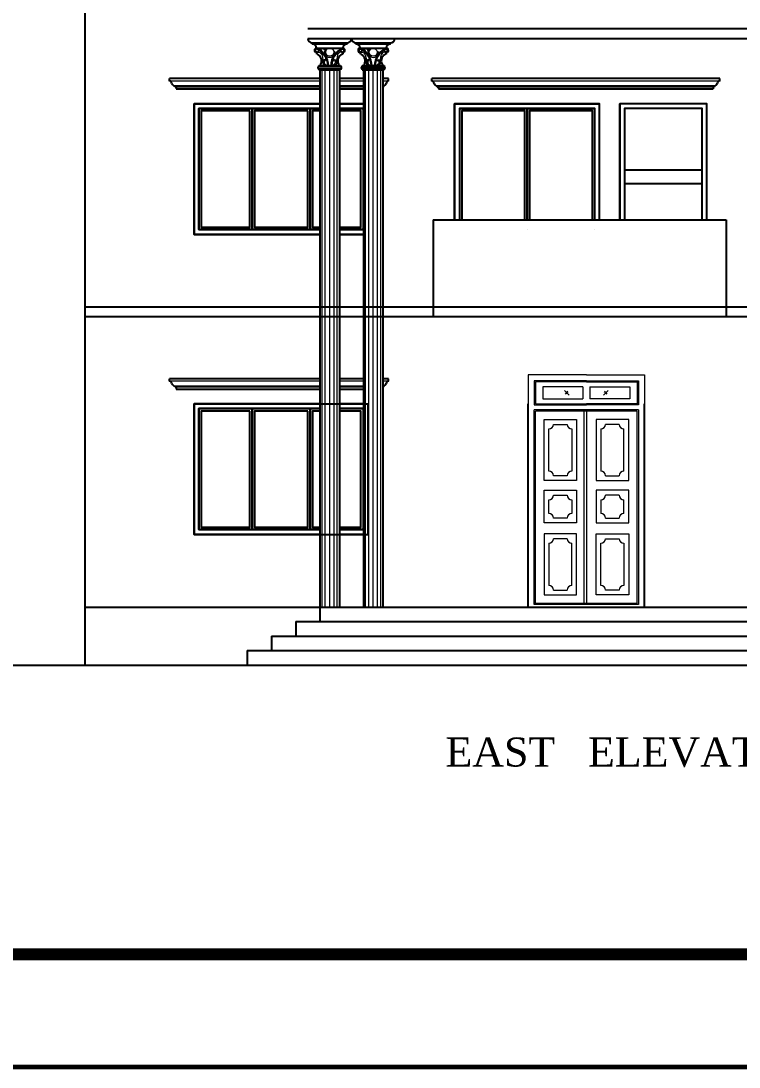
# Model space of a CAD drawing. Header units: inches. Extents: x 108286 to 1018414, y -1240248 to 57686.
# Drawn here: x 503513.5 to 503810.4, y -617441 to -617008.7 of the extents above; entities that cross this region are included whole.
import ezdxf

# ---------------------------------------------------------------- set-up
doc = ezdxf.new("R2010")
doc.units = ezdxf.units.IN
doc.header["$MEASUREMENT"] = 0
doc.linetypes.add('HIDDEN2', pattern=[0.1875, 0.125, -0.0625])
for name, color, linetype, lineweight in [('0.00', 1, 'Continuous', 0), ('0.09', 123, 'HIDDEN2', 9), ('0.20', 4, 'Continuous', 20), ('2dimension', 4, 'Continuous', 13), ('CORNICE', 150, 'Continuous', 20), ('DIMENSION', 142, 'Continuous', 13), ('ELEVATION', 31, 'Continuous', 25), ('HATCH', 255, 'Continuous', 18), ('plan elevation', 11, 'Continuous', 25), ('SHEETS', 7, 'Continuous', 60), ('TEXT', 231, 'Continuous', 20), ('win_in', 161, 'Continuous', 20)]:
    doc.layers.add(name, color=color, linetype=linetype, lineweight=lineweight)
doc.layers.add('exwall', color=1, linetype='Continuous')
doc.layers.add('Layer1', color=150, linetype='Continuous')
doc.styles.add('7 INCH str', font='times.ttf', dxfattribs={"height": 6})

# ---------------------------------------------------------------- blocks, each defined once
blk = doc.blocks.new('*U493')
at = {"layer": '0.00'}
for p, q in [((125254.77, 16030.89), (125238.27, 16030.89)), ((125238.27, 16030.89), (125238.27, 16025.89)), ((125254.77, 16030.89), (125254.77, 16025.89)), ((125257.77, 16030.89), (125274.27, 16030.89)), ((125257.77, 16030.89), (125257.77, 16025.89)), ((125274.27, 16030.89), (125274.27, 16025.89)), ((125238.27, 16025.89), (125254.77, 16025.89)), ((125274.27, 16025.89), (125257.77, 16025.89)), ((125240.77, 15996.05), (125240.77, 16013.48)), ((125242.68, 16015.39), (125248.35, 16015.39)), ((125250.27, 16013.48), (125250.27, 15996.05)), ((125262.27, 16013.48), (125262.27, 15996.05)), ((125269.85, 16015.39), (125264.18, 16015.39)), ((125271.77, 15996.05), (125271.77, 16013.48)), ((125248.35, 15994.14), (125242.68, 15994.14)), ((125264.18, 15994.14), (125269.85, 15994.14)), ((125240.77, 15978.55), (125240.77, 15984.23)), ((125242.68, 15986.14), (125248.35, 15986.14)), ((125250.27, 15984.23), (125250.27, 15978.55)), ((125262.27, 15984.23), (125262.27, 15978.55)), ((125269.85, 15986.14), (125264.18, 15986.14)), ((125271.77, 15978.55), (125271.77, 15984.23)), ((125248.35, 15976.64), (125242.68, 15976.64)), ((125264.18, 15976.64), (125269.85, 15976.64)), ((125240.77, 15966.23), (125240.77, 15948.8)), ((125248.35, 15968.14), (125242.68, 15968.14)), ((125250.27, 15948.8), (125250.27, 15966.23)), ((125262.27, 15948.8), (125262.27, 15966.23)), ((125264.18, 15968.14), (125269.85, 15968.14)), ((125271.77, 15966.23), (125271.77, 15948.8)), ((125242.68, 15946.89), (125248.35, 15946.89)), ((125269.85, 15946.89), (125264.18, 15946.89))]:
    blk.add_line(p, q, dxfattribs=at)
for centre, start, end in [((125240.77, 16015.39), 270, 0), ((125250.27, 16015.39), 180, 270), ((125262.27, 16015.39), 270, 0), ((125271.77, 16015.39), 180, 270), ((125240.77, 15994.14), 0, 90), ((125250.27, 15994.14), 90, 180), ((125262.27, 15994.14), 0, 90), ((125271.77, 15994.14), 90, 180), ((125240.77, 15986.14), 270, 0), ((125250.27, 15986.14), 180, 270), ((125262.27, 15986.14), 270, 0), ((125271.77, 15986.14), 180, 270), ((125240.77, 15976.64), 0, 90), ((125250.27, 15976.64), 90, 180), ((125262.27, 15976.64), 0, 90), ((125271.77, 15976.64), 90, 180), ((125240.77, 15968.14), 270, 0), ((125250.27, 15968.14), 180, 270), ((125262.27, 15968.14), 270, 0), ((125271.77, 15968.14), 180, 270), ((125240.77, 15946.89), 0, 90), ((125250.27, 15946.89), 90, 180), ((125262.27, 15946.89), 0, 90), ((125271.77, 15946.89), 90, 180)]:
    blk.add_arc(centre, 1.91, start, end, dxfattribs=at)
at = {"layer": '0.09', "ltscale": 0.4}
blk.add_line((125256.27, 16020.89), (125256.27, 16021.39), dxfattribs=at)
blk.add_line((125256.27, 16020.89), (125256.27, 16021.39), dxfattribs=at)
at = {"layer": '0.20', "ltscale": 5}
blk.add_line((125232.27, 16035.89), (125232.27, 15957.83), dxfattribs=at)
at = {"layer": 'DIMENSION'}
for p, q in [((125256.27, 16032.89), (125235.27, 16032.89)), ((125235.27, 16032.89), (125235.27, 16023.89)), ((125256.27, 16032.89), (125277.27, 16032.89)), ((125277.27, 16032.89), (125277.27, 16023.89)), ((125249.21, 16027.51), (125247.3, 16029.42)), ((125248.12, 16027.92), (125247.63, 16028.4)), ((125248.8, 16028.61), (125248.32, 16029.09)), ((125263.32, 16027.51), (125265.23, 16029.42)), ((125263.73, 16028.61), (125264.21, 16029.09)), ((125264.42, 16027.92), (125264.9, 16028.4)), ((125235.27, 16023.89), (125256.27, 16023.89)), ((125277.27, 16020.89), (125235.27, 16020.89)), ((125235.27, 15941.39), (125235.27, 16020.89)), ((125255.27, 16021.39), (125255.27, 15941.39)), ((125277.27, 16023.89), (125256.27, 16023.89)), ((125256.27, 16020.89), (125256.27, 15941.39)), ((125277.27, 15941.39), (125277.27, 16020.89)), ((125238.77, 15992.14), (125238.77, 16017.39)), ((125238.77, 16017.39), (125252.27, 16017.39)), ((125252.27, 16017.39), (125252.27, 15992.14)), ((125273.77, 16017.39), (125260.27, 16017.39)), ((125260.27, 16017.39), (125260.27, 15992.14)), ((125273.77, 15992.14), (125273.77, 16017.39)), ((125252.27, 15992.14), (125238.77, 15992.14)), ((125260.27, 15992.14), (125273.77, 15992.14)), ((125238.77, 15974.64), (125238.77, 15988.14)), ((125238.77, 15988.14), (125252.27, 15988.14)), ((125252.27, 15988.14), (125252.27, 15974.64)), ((125260.27, 15988.14), (125260.27, 15974.64)), ((125273.77, 15988.14), (125260.27, 15988.14)), ((125273.77, 15974.64), (125273.77, 15988.14)), ((125252.27, 15974.64), (125238.77, 15974.64)), ((125260.27, 15974.64), (125273.77, 15974.64)), ((125238.77, 15970.14), (125238.77, 15944.89)), ((125252.27, 15970.14), (125238.77, 15970.14)), ((125252.27, 15944.89), (125252.27, 15970.14)), ((125260.27, 15944.89), (125260.27, 15970.14)), ((125260.27, 15970.14), (125273.77, 15970.14)), ((125273.77, 15970.14), (125273.77, 15944.89)), ((125238.77, 15944.89), (125252.27, 15944.89)), ((125273.77, 15944.89), (125260.27, 15944.89)), ((125277.27, 15941.39), (125235.27, 15941.39))]:
    blk.add_line(p, q, dxfattribs=at)
at = {"layer": 'win_in', "color": 7, "ltscale": 5}
for p, q in [((125256.27, 16035.89), (125232.27, 16035.89)), ((125232.27, 16035.89), (125232.27, 15939.89)), ((125256.27, 16035.89), (125280.27, 16035.89)), ((125280.27, 16035.89), (125280.27, 15939.89)), ((125256.27, 16033.39), (125234.77, 16033.39)), ((125234.77, 16033.39), (125234.77, 16023.39)), ((125256.27, 16033.39), (125277.77, 16033.39)), ((125277.77, 16033.39), (125277.77, 16023.39)), ((125234.77, 16023.39), (125256.27, 16023.39)), ((125277.77, 16021.39), (125234.77, 16021.39)), ((125234.77, 15940.89), (125234.77, 16021.39)), ((125277.77, 16023.39), (125256.27, 16023.39)), ((125277.77, 16021.39), (125277.77, 15940.89)), ((125277.77, 15940.89), (125234.77, 15940.89))]:
    blk.add_line(p, q, dxfattribs=at)

msp = doc.modelspace()

# ---------------------------------------------------------------- linework, layer by layer
at = {"layer": 'CORNICE'}
for p, q in [((503637.08, -617033.54), (503574.93, -617033.54)), ((503655.06, -617033.54), (503645.18, -617033.54)), ((503665.44, -617033.54), (503663.16, -617033.54)), ((503802.35, -617033.54), (503683.34, -617033.54)), ((503637.08, -617035.57), (503577.19, -617035.57)), ((503637.08, -617036.06), (503577.69, -617036.06)), ((503655.06, -617035.57), (503645.18, -617035.57)), ((503655.06, -617036.06), (503645.18, -617036.06)), ((503663.18, -617035.57), (503663.16, -617035.57)), ((503800.09, -617035.57), (503685.6, -617035.57)), ((503800.09, -617036.06), (503686.1, -617036.06)), ((503637.08, -617157.54), (503574.93, -617157.54)), ((503655.06, -617157.54), (503645.18, -617157.54)), ((503665.44, -617157.54), (503663.16, -617157.54)), ((503637.08, -617159.57), (503577.19, -617159.57)), ((503637.08, -617160.06), (503577.69, -617160.06)), ((503655.06, -617159.57), (503645.18, -617159.57)), ((503655.06, -617160.06), (503645.18, -617160.06)), ((503663.18, -617159.57), (503663.16, -617159.57))]:
    msp.add_line(p, q, dxfattribs=at)
at = {"layer": 'ELEVATION', "linetype": 'Continuous'}
for p, q in [((503574.93, -617033.54), (503574.93, -617032.54)), ((503574.93, -617033.54), (503574.93, -617032.54)), ((503637.08, -617032.54), (503574.93, -617032.54)), ((503655.06, -617032.54), (503645.18, -617032.54)), ((503665.44, -617032.54), (503663.16, -617032.54)), ((503665.44, -617033.54), (503665.44, -617032.54)), ((503665.44, -617033.54), (503665.44, -617032.54)), ((503802.35, -617032.54), (503683.34, -617032.54)), ((503683.34, -617033.54), (503683.34, -617032.54)), ((503683.34, -617033.54), (503683.34, -617032.54)), ((503802.35, -617033.54), (503802.35, -617032.54)), ((503802.35, -617033.54), (503802.35, -617032.54)), ((503577.19, -617035.57), (503577.19, -617036.06)), ((503577.69, -617036.06), (503577.19, -617036.06)), ((503577.69, -617036.06), (503577.69, -617036.81)), ((503577.69, -617036.81), (503637.08, -617036.81)), ((503645.18, -617036.81), (503655.06, -617036.81)), ((503663.16, -617036.06), (503663.18, -617036.06)), ((503663.18, -617035.57), (503663.18, -617036.06)), ((503685.6, -617035.57), (503685.6, -617036.06)), ((503686.1, -617036.06), (503685.6, -617036.06)), ((503686.1, -617036.06), (503686.1, -617036.81)), ((503686.1, -617036.81), (503799.59, -617036.81)), ((503798.85, -617036.81), (503799.59, -617036.81)), ((503799.59, -617036.06), (503800.09, -617036.06)), ((503799.59, -617036.06), (503799.59, -617036.81)), ((503800.09, -617035.57), (503800.09, -617036.06)), ((503637.08, -617156.54), (503574.93, -617156.54)), ((503574.93, -617157.54), (503574.93, -617156.54)), ((503574.93, -617157.54), (503574.93, -617156.54)), ((503655.06, -617156.54), (503645.18, -617156.54)), ((503665.44, -617156.54), (503663.16, -617156.54)), ((503665.44, -617157.54), (503665.44, -617156.54)), ((503665.44, -617157.54), (503665.44, -617156.54)), ((503577.19, -617159.57), (503577.19, -617160.06)), ((503577.69, -617160.06), (503577.19, -617160.06)), ((503577.69, -617160.06), (503577.69, -617160.81)), ((503577.69, -617160.81), (503637.08, -617160.81)), ((503645.18, -617160.81), (503655.06, -617160.81)), ((503663.16, -617160.06), (503663.18, -617160.06)), ((503663.18, -617159.57), (503663.18, -617160.06))]:
    msp.add_line(p, q, dxfattribs=at)
for centre, start, end in [((503574.67, -617034.8), 11.637, 78.363), ((503665.7, -617034.8), 101.637, 168.363), ((503683.08, -617034.8), 11.637, 78.363), ((503802.61, -617034.8), 101.637, 168.363), ((503577.19, -617034.28), 191.637, 270), ((503663.18, -617034.28), 270, 348.363), ((503685.6, -617034.28), 191.637, 270), ((503800.09, -617034.28), 270, 348.363), ((503574.67, -617158.8), 11.637, 78.363), ((503577.19, -617158.28), 191.637, 270), ((503663.18, -617158.28), 270, 348.363), ((503665.7, -617158.8), 101.637, 168.363)]:
    msp.add_arc(centre, 1.29, start, end, dxfattribs=at)
at = {"layer": 'exwall', "color": 7, "ltscale": 15}
for p, q in [((503540.07, -617274.91), (503540.07, -616758.91)), ((503632.15, -617011.91), (503860.07, -617011.91)), ((503632.15, -617015.91), (503860.07, -617015.91)), ((503683.88, -617090.91), (503805.03, -617090.91)), ((503683.88, -617090.91), (503683.88, -617130.91)), ((503805.03, -617090.91), (503805.03, -617130.91)), ((503540.07, -617126.91), (504025.85, -617126.91)), ((503540.07, -617130.91), (504025.85, -617130.91)), ((503540.07, -617250.91), (504026.9, -617250.91)), ((503637.08, -617250.91), (503637.08, -617256.91)), ((503627.08, -617256.91), (503865.11, -617256.91)), ((503627.08, -617256.91), (503627.08, -617262.91)), ((503617.08, -617262.91), (503875.11, -617262.91)), ((503617.08, -617262.91), (503617.08, -617268.91)), ((503607.08, -617268.91), (503885.11, -617268.91)), ((503607.08, -617268.91), (503607.08, -617274.91)), ((503488.18, -617274.91), (504084.85, -617274.91))]:
    msp.add_line(p, q, dxfattribs=at)
at = {"layer": 'exwall', "color": 27, "ltscale": 15}
for p, q in [((503585.07, -617042.91), (503637.08, -617042.91)), ((503585.07, -617096.91), (503585.07, -617042.91)), ((503692.73, -617042.91), (503752.73, -617042.91)), ((503692.73, -617090.91), (503692.73, -617042.91)), ((503752.73, -617090.91), (503752.73, -617042.91)), ((503585.07, -617166.91), (503657.07, -617166.91)), ((503585.07, -617220.91), (503585.07, -617166.91)), ((503585.07, -617166.91), (503637.08, -617166.91)), ((503585.07, -617220.91), (503585.07, -617166.91)), ((503657.07, -617220.91), (503657.07, -617166.91)), ((503723.22, -617250.91), (503723.22, -617166.91)), ((503771.22, -617250.91), (503771.22, -617166.91)), ((503585.07, -617220.91), (503657.07, -617220.91))]:
    msp.add_line(p, q, dxfattribs=at)
at = {"layer": 'HATCH'}
for p, q in [((503637.98, -617250.91), (503637.98, -617028.96)), ((503639.33, -617250.91), (503639.33, -617028.96)), ((503641.13, -617250.91), (503641.13, -617028.96)), ((503642.93, -617250.91), (503642.93, -617028.96)), ((503644.28, -617250.91), (503644.28, -617028.96)), ((503655.96, -617250.91), (503655.96, -617028.99)), ((503657.31, -617250.91), (503657.31, -617028.99)), ((503659.11, -617250.91), (503659.11, -617028.99)), ((503660.91, -617250.91), (503660.91, -617028.99)), ((503662.26, -617250.91), (503662.26, -617028.99))]:
    msp.add_line(p, q, dxfattribs=at)
for points in [[(503636.14, -617021.65), (503637.11, -617021.73), (503637.59, -617022.25), (503637.87, -617022.63), (503638.11, -617023.68), (503638.3, -617024.78), (503638.21, -617025.54), (503638.26, -617026.2), (503638.49, -617026.73), (503638.64, -617027.11), (503638.69, -617027.16)], [(503636.14, -617021.65), (503637.11, -617021.73), (503637.59, -617022.25), (503637.87, -617022.63), (503638.11, -617023.68), (503638.3, -617024.78), (503638.21, -617025.54), (503638.26, -617026.2), (503638.49, -617026.73), (503638.64, -617027.11), (503638.69, -617027.16)], [(503639.69, -617024.78), (503639.21, -617024.59), (503638.78, -617024.78), (503638.4, -617025.25), (503638.4, -617025.87), (503638.45, -617026.2), (503638.64, -617026.49), (503638.92, -617026.92), (503639.11, -617027.06), (503639.16, -617027.06), (503639.19, -617027.16)], [(503639.69, -617024.78), (503639.21, -617024.59), (503638.78, -617024.78), (503638.4, -617025.25), (503638.4, -617025.87), (503638.45, -617026.2), (503638.64, -617026.49), (503638.92, -617026.92), (503639.11, -617027.06), (503639.16, -617027.06), (503639.19, -617027.16)], [(503639.52, -617025.19), (503639.22, -617025.07), (503639.06, -617025.14), (503638.85, -617025.41), (503638.85, -617025.84), (503638.88, -617026.04), (503639.01, -617026.24), (503639.25, -617026.6), (503639.57, -617026.84), (503639.62, -617027.03)], [(503639.52, -617025.19), (503639.22, -617025.07), (503639.06, -617025.14), (503638.85, -617025.41), (503638.85, -617025.84), (503638.88, -617026.04), (503639.01, -617026.24), (503639.25, -617026.6), (503639.57, -617026.84), (503639.62, -617027.03)], [(503642.59, -617024.78), (503643.06, -617024.59), (503643.49, -617024.78), (503643.87, -617025.25), (503643.87, -617025.87), (503643.82, -617026.2), (503643.63, -617026.49), (503643.35, -617026.92), (503643.16, -617027.06), (503643.11, -617027.06), (503643.08, -617027.16)], [(503642.59, -617024.78), (503643.06, -617024.59), (503643.49, -617024.78), (503643.87, -617025.25), (503643.87, -617025.87), (503643.82, -617026.2), (503643.63, -617026.49), (503643.35, -617026.92), (503643.16, -617027.06), (503643.11, -617027.06), (503643.08, -617027.16)], [(503642.75, -617025.19), (503643.05, -617025.07), (503643.21, -617025.14), (503643.42, -617025.41), (503643.42, -617025.84), (503643.39, -617026.04), (503643.26, -617026.24), (503643.02, -617026.6), (503642.71, -617026.84), (503642.65, -617027.03)], [(503642.75, -617025.19), (503643.05, -617025.07), (503643.21, -617025.14), (503643.42, -617025.41), (503643.42, -617025.84), (503643.39, -617026.04), (503643.26, -617026.24), (503643.02, -617026.6), (503642.71, -617026.84), (503642.65, -617027.03)], [(503646.13, -617021.65), (503645.16, -617021.73), (503644.68, -617022.25), (503644.4, -617022.63), (503644.16, -617023.68), (503643.97, -617024.78), (503644.06, -617025.54), (503644.02, -617026.2), (503643.78, -617026.73), (503643.63, -617027.11), (503643.58, -617027.16)], [(503646.13, -617021.65), (503645.16, -617021.73), (503644.68, -617022.25), (503644.4, -617022.63), (503644.16, -617023.68), (503643.97, -617024.78), (503644.06, -617025.54), (503644.01, -617026.2), (503643.78, -617026.73), (503643.63, -617027.11), (503643.58, -617027.16)], [(503654.12, -617021.69), (503655.1, -617021.77), (503655.57, -617022.29), (503655.86, -617022.67), (503656.1, -617023.72), (503656.29, -617024.81), (503656.19, -617025.58), (503656.24, -617026.24), (503656.48, -617026.76), (503656.62, -617027.15), (503656.67, -617027.2)], [(503654.12, -617021.69), (503655.1, -617021.77), (503655.57, -617022.29), (503655.86, -617022.67), (503656.1, -617023.72), (503656.29, -617024.81), (503656.19, -617025.58), (503656.24, -617026.24), (503656.48, -617026.76), (503656.62, -617027.15), (503656.67, -617027.2)], [(503657.67, -617024.81), (503657.19, -617024.62), (503656.76, -617024.81), (503656.38, -617025.29), (503656.38, -617025.91), (503656.43, -617026.24), (503656.62, -617026.53), (503656.91, -617026.96), (503657.1, -617027.1), (503657.15, -617027.1), (503657.17, -617027.2)], [(503657.67, -617024.81), (503657.19, -617024.62), (503656.76, -617024.81), (503656.38, -617025.29), (503656.38, -617025.91), (503656.43, -617026.24), (503656.62, -617026.53), (503656.91, -617026.96), (503657.1, -617027.1), (503657.15, -617027.1), (503657.17, -617027.2)], [(503657.5, -617025.23), (503657.2, -617025.11), (503657.05, -617025.18), (503656.83, -617025.45), (503656.83, -617025.88), (503656.86, -617026.08), (503657, -617026.28), (503657.24, -617026.64), (503657.55, -617026.87), (503657.61, -617027.07)], [(503657.5, -617025.23), (503657.2, -617025.11), (503657.05, -617025.18), (503656.83, -617025.45), (503656.83, -617025.88), (503656.86, -617026.08), (503657, -617026.28), (503657.24, -617026.64), (503657.55, -617026.87), (503657.61, -617027.07)], [(503660.57, -617024.81), (503661.05, -617024.62), (503661.48, -617024.81), (503661.86, -617025.29), (503661.86, -617025.91), (503661.81, -617026.24), (503661.62, -617026.53), (503661.33, -617026.96), (503661.14, -617027.1), (503661.09, -617027.1), (503661.07, -617027.2)], [(503660.57, -617024.81), (503661.05, -617024.62), (503661.48, -617024.81), (503661.86, -617025.29), (503661.86, -617025.91), (503661.81, -617026.24), (503661.62, -617026.53), (503661.33, -617026.96), (503661.14, -617027.1), (503661.09, -617027.1), (503661.07, -617027.2)], [(503660.74, -617025.23), (503661.04, -617025.11), (503661.19, -617025.18), (503661.41, -617025.45), (503661.41, -617025.88), (503661.38, -617026.08), (503661.24, -617026.28), (503661, -617026.64), (503660.69, -617026.87), (503660.63, -617027.07)], [(503660.74, -617025.23), (503661.04, -617025.11), (503661.19, -617025.18), (503661.41, -617025.45), (503661.41, -617025.88), (503661.38, -617026.08), (503661.24, -617026.28), (503661, -617026.64), (503660.69, -617026.87), (503660.63, -617027.07)], [(503664.12, -617021.69), (503663.14, -617021.77), (503662.67, -617022.29), (503662.38, -617022.67), (503662.14, -617023.72), (503661.95, -617024.81), (503662.05, -617025.58), (503662, -617026.24), (503661.76, -617026.76), (503661.62, -617027.15), (503661.57, -617027.2)], [(503664.12, -617021.69), (503663.14, -617021.77), (503662.67, -617022.29), (503662.38, -617022.67), (503662.14, -617023.72), (503661.95, -617024.81), (503662.05, -617025.58), (503662, -617026.24), (503661.76, -617026.76), (503661.62, -617027.15), (503661.57, -617027.2)]]:
    msp.add_lwpolyline(points, dxfattribs=at)
for centre in [(503641.14, -617021.62), (503641.14, -617021.62), (503659.12, -617021.66), (503659.12, -617021.66)]:
    msp.add_circle(centre, 1.66, dxfattribs=at)
for centre, radius, start, end in [((503635.74, -617020.86), 0.45, 47.8029, 270), ((503635.74, -617020.86), 0.45, 47.8029, 270), ((503632.66, -617027.26), 8.03, 0.6961, 65.3014), ((503632.66, -617027.26), 8.03, 0.6961, 65.3014), ((503632.83, -617027.2), 7.41, 0.2648, 64.3157), ((503632.83, -617027.2), 7.41, 0.2648, 64.3157), ((503638.29, -617021.21), 1.24, 343.6181, 154.9968), ((503638.29, -617021.21), 1.24, 343.6181, 154.9968), ((503638.19, -617021.19), 0.887, 342.8526, 155.6253), ((503638.19, -617021.19), 0.887, 342.8526, 155.6253), ((503649.28, -617027.15), 7.7, 110.9184, 180.0646), ((503649.28, -617027.15), 7.7, 110.9184, 180.0646), ((503649.44, -617027.2), 7.41, 115.6843, 179.7352), ((503649.44, -617027.2), 7.41, 115.6843, 179.7352), ((503646.53, -617020.86), 0.9, 179.2724, 90), ((503646.53, -617020.86), 0.45, 270, 132.1971), ((503646.53, -617020.86), 0.45, 270, 132.1971), ((503653.72, -617020.9), 0.45, 47.8029, 270), ((503653.72, -617020.9), 0.45, 47.8029, 270), ((503650.64, -617027.29), 8.03, 0.6961, 65.3014), ((503650.64, -617027.29), 8.03, 0.6961, 65.3014), ((503650.81, -617027.24), 7.41, 0.2648, 64.3157), ((503650.81, -617027.24), 7.41, 0.2648, 64.3157), ((503656.27, -617021.25), 1.24, 343.6181, 154.9968), ((503656.27, -617021.25), 1.24, 343.6181, 154.9968), ((503656.17, -617021.23), 0.887, 342.8526, 155.6253), ((503656.17, -617021.23), 0.887, 342.8526, 155.6253), ((503667.27, -617027.19), 7.7, 110.9184, 180.0646), ((503667.27, -617027.19), 7.7, 110.9184, 180.0646), ((503667.43, -617027.24), 7.41, 115.6843, 179.7352), ((503667.43, -617027.24), 7.41, 115.6843, 179.7352), ((503664.52, -617020.9), 0.9, 179.2724, 90), ((503664.52, -617020.9), 0.45, 270, 132.1971), ((503664.52, -617020.9), 0.45, 270, 132.1971), ((503641.14, -617021.62), 2.11, 168.0367, 11.9633), ((503641.14, -617021.62), 2.11, 168.0367, 11.9633), ((503659.12, -617021.66), 2.11, 168.0367, 11.9633), ((503659.12, -617021.66), 2.11, 168.0367, 11.9633)]:
    msp.add_arc(centre, radius, start, end, dxfattribs=at)
at = {"layer": 'Layer1', "color": 167, "ltscale": 15}
for p, q in [((503637.08, -617042.91), (503585.07, -617042.91)), ((503585.07, -617042.91), (503585.07, -617096.91)), ((503645.18, -617042.91), (503655.06, -617042.91)), ((503655.06, -617042.91), (503645.18, -617042.91)), ((503752.73, -617042.91), (503692.73, -617042.91)), ((503692.73, -617090.91), (503692.73, -617042.91)), ((503694.73, -617044.91), (503750.73, -617044.91)), ((503722.73, -617044.91), (503722.73, -617090.91)), ((503752.73, -617090.91), (503752.73, -617042.91)), ((503797.05, -617042.91), (503761.05, -617042.91)), ((503761.05, -617090.91), (503761.05, -617042.91)), ((503797.05, -617090.91), (503797.05, -617042.91)), ((503763.05, -617070.24), (503795.05, -617070.24)), ((503763.05, -617075.96), (503795.05, -617075.96)), ((503585.07, -617096.91), (503637.08, -617096.91)), ((503637.08, -617096.91), (503585.07, -617096.91)), ((503645.18, -617096.91), (503655.06, -617096.91)), ((503655.06, -617096.91), (503645.18, -617096.91)), ((503637.08, -617166.91), (503585.07, -617166.91)), ((503585.07, -617166.91), (503585.07, -617220.91)), ((503645.18, -617166.91), (503655.06, -617166.91)), ((503655.06, -617166.91), (503645.18, -617166.91)), ((503585.07, -617220.91), (503637.08, -617220.91)), ((503637.08, -617220.91), (503585.07, -617220.91)), ((503645.18, -617220.91), (503655.06, -617220.91)), ((503655.06, -617220.91), (503645.18, -617220.91))]:
    msp.add_line(p, q, dxfattribs=at)
for points in [[(503637.08, -617096.91), (503585.07, -617096.91), (503585.07, -617042.91), (503637.08, -617042.91)], [(503637.08, -617094.91), (503587.07, -617094.91), (503587.07, -617044.91), (503637.08, -617044.91)], [(503637.08, -617044.91), (503633.07, -617044.91), (503633.07, -617094.91), (503637.08, -617094.91)], [(503637.08, -617045.91), (503634.07, -617045.91), (503634.07, -617093.91), (503637.08, -617093.91)], [(503645.18, -617042.91), (503655.06, -617042.91)], [(503645.18, -617044.91), (503655.07, -617044.91), (503655.07, -617094.91), (503645.18, -617094.91)], [(503645.18, -617094.91), (503655.07, -617094.91), (503655.07, -617044.91), (503645.18, -617044.91)], [(503645.18, -617093.91), (503654.07, -617093.91), (503654.07, -617045.91), (503645.18, -617045.91)], [(503752.73, -617090.91), (503752.73, -617042.91), (503692.73, -617042.91), (503692.73, -617090.91)], [(503750.73, -617090.91), (503750.73, -617044.91), (503694.73, -617044.91), (503694.73, -617090.91)], [(503722.73, -617090.91), (503722.73, -617044.91), (503694.73, -617044.91), (503694.73, -617090.91)], [(503721.73, -617090.91), (503721.73, -617045.91), (503695.73, -617045.91), (503695.73, -617090.91)], [(503750.73, -617090.91), (503750.73, -617044.91), (503722.73, -617044.91), (503722.73, -617090.91)], [(503749.73, -617090.91), (503749.73, -617045.91), (503723.73, -617045.91), (503723.73, -617090.91)], [(503797.05, -617090.91), (503797.05, -617042.91), (503761.05, -617042.91), (503761.05, -617090.91)], [(503795.05, -617090.91), (503795.05, -617044.91), (503763.05, -617044.91), (503763.05, -617090.91)], [(503655.06, -617096.91), (503645.18, -617096.91)], [(503637.08, -617220.91), (503585.07, -617220.91), (503585.07, -617166.91), (503637.08, -617166.91)], [(503645.18, -617166.91), (503655.06, -617166.91)], [(503637.08, -617218.91), (503587.07, -617218.91), (503587.07, -617168.91), (503637.08, -617168.91)], [(503637.08, -617168.91), (503633.07, -617168.91), (503633.07, -617218.91), (503637.08, -617218.91)], [(503637.08, -617169.91), (503634.07, -617169.91), (503634.07, -617217.91), (503637.08, -617217.91)], [(503645.18, -617168.91), (503655.07, -617168.91), (503655.07, -617218.91), (503645.18, -617218.91)], [(503645.18, -617218.91), (503655.07, -617218.91), (503655.07, -617168.91), (503645.18, -617168.91)], [(503645.18, -617217.91), (503654.07, -617217.91), (503654.07, -617169.91), (503645.18, -617169.91)], [(503655.06, -617220.91), (503645.18, -617220.91)]]:
    msp.add_lwpolyline(points, dxfattribs=at)
for points in [[(503609.07, -617044.91), (503587.07, -617044.91), (503587.07, -617094.91), (503609.07, -617094.91)], [(503608.07, -617045.91), (503588.07, -617045.91), (503588.07, -617093.91), (503608.07, -617093.91)], [(503633.07, -617044.91), (503609.07, -617044.91), (503609.07, -617094.91), (503633.07, -617094.91)], [(503632.07, -617045.91), (503610.07, -617045.91), (503610.07, -617093.91), (503632.07, -617093.91)], [(503722.73, -617094.91), (503722.73, -617094.91)], [(503750.73, -617094.91), (503750.73, -617094.91)], [(503609.07, -617168.91), (503587.07, -617168.91), (503587.07, -617218.91), (503609.07, -617218.91)], [(503608.07, -617169.91), (503588.07, -617169.91), (503588.07, -617217.91), (503608.07, -617217.91)], [(503633.07, -617168.91), (503609.07, -617168.91), (503609.07, -617218.91), (503633.07, -617218.91)], [(503632.07, -617169.91), (503610.07, -617169.91), (503610.07, -617217.91), (503632.07, -617217.91)]]:
    msp.add_lwpolyline(points, close=True, dxfattribs=at)
at = {"layer": 'plan elevation', "ltscale": 30}
for p, q in [((503633.94, -617017.71), (503648.33, -617017.71)), ((503633.94, -617017.71), (503648.33, -617017.71)), ((503633.94, -617018.16), (503648.33, -617018.16)), ((503633.94, -617018.16), (503648.33, -617018.16)), ((503633.95, -617018.16), (503633.95, -617017.71)), ((503633.95, -617018.16), (503633.95, -617017.71)), ((503635.74, -617019.96), (503644.93, -617019.96)), ((503635.74, -617019.96), (503646.53, -617019.96)), ((503636.83, -617018.16), (503646.53, -617018.16)), ((503636.83, -617018.16), (503646.53, -617018.16)), ((503648.33, -617018.16), (503648.33, -617017.71)), ((503648.33, -617018.16), (503648.33, -617017.71)), ((503651.92, -617017.75), (503666.32, -617017.75)), ((503651.92, -617017.75), (503666.32, -617017.75)), ((503651.92, -617018.2), (503666.32, -617018.2)), ((503651.92, -617018.2), (503666.32, -617018.2)), ((503651.93, -617018.2), (503651.93, -617017.75)), ((503651.93, -617018.2), (503651.93, -617017.75)), ((503653.72, -617020), (503662.91, -617020)), ((503653.72, -617020), (503664.52, -617020)), ((503654.81, -617018.2), (503664.52, -617018.2)), ((503654.81, -617018.2), (503664.52, -617018.2)), ((503666.32, -617018.2), (503666.32, -617017.75)), ((503666.32, -617018.2), (503666.32, -617017.75)), ((503635.74, -617021.76), (503635.74, -617022.43)), ((503635.74, -617021.76), (503635.74, -617022.43)), ((503646.53, -617021.76), (503646.53, -617022.43)), ((503646.53, -617021.76), (503646.53, -617022.43)), ((503653.72, -617021.8), (503653.72, -617022.46)), ((503653.72, -617021.8), (503653.72, -617022.46)), ((503664.52, -617021.8), (503664.52, -617022.46)), ((503664.52, -617021.8), (503664.52, -617022.46)), ((503636.64, -617027.16), (503636.64, -617027.61)), ((503636.64, -617027.16), (503645.63, -617027.16)), ((503636.64, -617027.16), (503636.64, -617027.61)), ((503636.64, -617027.16), (503645.63, -617027.16)), ((503636.64, -617027.61), (503645.63, -617027.61)), ((503636.64, -617027.61), (503645.63, -617027.61)), ((503636.64, -617028.51), (503636.64, -617028.96)), ((503636.64, -617028.51), (503645.63, -617028.51)), ((503636.64, -617028.51), (503636.64, -617028.96)), ((503636.64, -617028.51), (503645.63, -617028.51)), ((503636.64, -617028.96), (503645.63, -617028.96)), ((503636.64, -617028.96), (503645.63, -617028.96)), ((503637.08, -617028.96), (503637.08, -617057.58)), ((503637.08, -617028.96), (503637.08, -617250.91)), ((503645.18, -617028.96), (503645.18, -617057.58)), ((503645.18, -617028.96), (503645.18, -617250.91)), ((503645.63, -617027.16), (503645.63, -617027.61)), ((503645.63, -617027.16), (503645.63, -617027.61)), ((503645.63, -617028.51), (503645.63, -617028.96)), ((503645.63, -617028.51), (503645.63, -617028.96)), ((503654.62, -617027.2), (503654.62, -617027.65)), ((503654.62, -617027.2), (503663.62, -617027.2)), ((503654.62, -617027.2), (503654.62, -617027.65)), ((503654.62, -617027.2), (503663.62, -617027.2)), ((503654.62, -617027.65), (503663.62, -617027.65)), ((503654.62, -617027.65), (503663.62, -617027.65)), ((503654.62, -617028.54), (503654.62, -617028.99)), ((503654.62, -617028.54), (503663.62, -617028.54)), ((503654.62, -617028.54), (503654.62, -617028.99)), ((503654.62, -617028.54), (503663.62, -617028.54)), ((503654.62, -617028.99), (503663.62, -617028.99)), ((503654.62, -617028.99), (503663.62, -617028.99)), ((503655.06, -617028.99), (503655.06, -617057.62)), ((503655.06, -617028.99), (503655.06, -617250.91)), ((503663.16, -617028.99), (503663.16, -617057.62)), ((503663.16, -617028.99), (503663.16, -617250.91)), ((503663.62, -617027.2), (503663.62, -617027.65)), ((503663.62, -617027.2), (503663.62, -617027.65)), ((503663.62, -617028.54), (503663.62, -617028.99)), ((503663.62, -617028.54), (503663.62, -617028.99))]:
    msp.add_line(p, q, dxfattribs=at)
for centre, radius, start, end in [((503633.95, -617015.91), 1.8, 180, 270), ((503633.95, -617015.91), 1.8, 180, 270), ((503648.33, -617015.91), 1.8, 270, 0), ((503648.33, -617015.91), 1.8, 270, 0), ((503651.93, -617015.95), 1.8, 180, 270), ((503651.93, -617015.95), 1.8, 180, 270), ((503666.32, -617015.95), 1.8, 270, 0), ((503666.32, -617015.95), 1.8, 270, 0), ((503633.94, -617019.96), 1.8, 0, 90), ((503633.94, -617019.96), 1.8, 0, 90), ((503635.74, -617020.86), 0.9, 90, 0.7276), ((503635.74, -617020.86), 0.9, 90, 0.7276), ((503646.53, -617020.86), 0.9, 179.2724, 90), ((503648.33, -617019.96), 1.8, 90, 180), ((503648.33, -617019.96), 1.8, 90, 180), ((503651.92, -617020), 1.8, 0, 90), ((503651.92, -617020), 1.8, 0, 90), ((503653.72, -617020.9), 0.9, 90, 0.7276), ((503653.72, -617020.9), 0.9, 90, 0.7276), ((503664.52, -617020.9), 0.9, 179.2724, 90), ((503666.32, -617020), 1.8, 90, 180), ((503666.32, -617020), 1.8, 90, 180), ((503634.77, -617025.19), 3.04, 319.6334, 63.5933), ((503634.77, -617025.19), 3.04, 319.6334, 63.5933), ((503647.5, -617025.19), 3.04, 116.4067, 220.3666), ((503647.5, -617025.19), 3.04, 116.4067, 220.3666), ((503646.4, -617023.32), 0.9, 81.4455, 139.6632), ((503646.4, -617023.32), 0.9, 81.4455, 139.6632), ((503652.76, -617025.23), 3.04, 319.6334, 63.5933), ((503652.76, -617025.23), 3.04, 319.6334, 63.5933), ((503665.48, -617025.23), 3.04, 116.4067, 220.3666), ((503665.48, -617025.23), 3.04, 116.4067, 220.3666), ((503664.38, -617023.35), 0.9, 81.4455, 139.6632), ((503664.38, -617023.35), 0.9, 81.4455, 139.6632), ((503636.64, -617028.06), 0.45, 90, 270), ((503636.64, -617028.06), 0.45, 90, 270), ((503645.63, -617028.06), 0.45, 270, 90), ((503645.63, -617028.06), 0.45, 270, 90), ((503654.62, -617028.09), 0.45, 90, 270), ((503654.62, -617028.09), 0.45, 90, 270), ((503663.62, -617028.09), 0.45, 270, 90), ((503663.62, -617028.09), 0.45, 270, 90)]:
    msp.add_arc(centre, radius, start, end, dxfattribs=at)
at = {"layer": 'SHEETS'}
for points in [[(502502.29, -615341.01), (505598.29, -615341.01), (505598.29, -617441.01), (502502.29, -617441.01)], [(502595.29, -615386.01), (505553.29, -615386.01), (505553.29, -617396.01), (502595.29, -617396.01)], [(502596.29, -615387.01), (505552.29, -615387.01), (505552.29, -617395.01), (502596.29, -617395.01)], [(502597.29, -615388.01), (505551.29, -615388.01), (505551.29, -617394.01), (502597.29, -617394.01)], [(502598.29, -615389.01), (505550.29, -615389.01), (505550.29, -617393.01), (502598.29, -617393.01)]]:
    msp.add_lwpolyline(points, close=True, dxfattribs=at)

# ---------------------------------------------------------------- block references
at = {"layer": '2dimension'}
msp.add_blockref('*U493', (378490.95, -633190.8), dxfattribs=at)

# ---------------------------------------------------------------- texts
at = {"layer": 'TEXT', "insert": (503689.03, -617304.81), "char_height": 12, "width": 482.9501, "attachment_point": 1, "style": '7 INCH str'}
msp.add_mtext('EAST   ELEVATION', dxfattribs=at)

doc.saveas('drawing.dxf')
